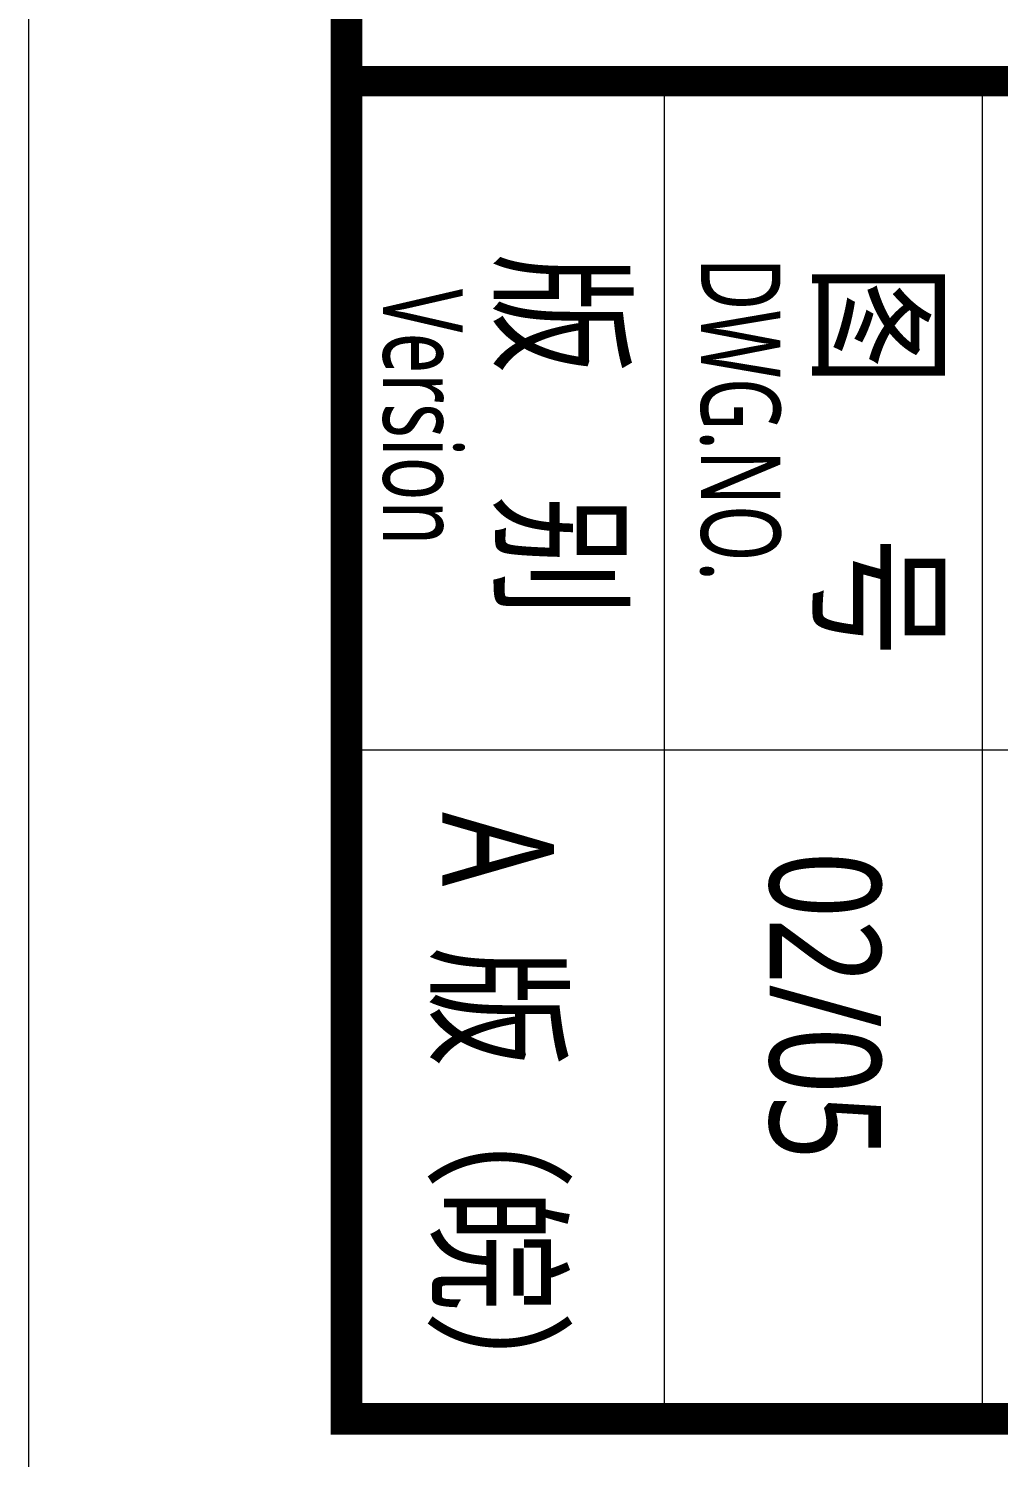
# Model space of a CAD drawing. Header units: inches. Extents: x -3733042 to -3450527, y 579159 to 997713.
# Drawn here: x -3732365 to -3727788, y 791131 to 797875 of the extents above; entities that cross this region are included whole.
import ezdxf
from ezdxf.enums import TextEntityAlignment as Align

# ---------------------------------------------------------------- set-up
doc = ezdxf.new("R2010")
doc.units = ezdxf.units.IN
doc.header["$LTSCALE"] = 1000
doc.header["$MEASUREMENT"] = 0
doc.layers.get('0').update_dxf_attribs({"lineweight": 18})
doc.layers.add('0-TK', color=4, linetype='Continuous', lineweight=18)
doc.layers.add('PUB_TITLE', color=153, linetype='Continuous', lineweight=18)
doc.styles.add('-黑体', font='', dxfattribs={"width": 0.7})
doc.styles.get('-黑体').set_extended_font_data('微软雅黑')

msp = doc.modelspace()

# ---------------------------------------------------------------- linework, layer by layer
at = {"layer": '0-TK'}
msp.add_lwpolyline([(-3730864.6, 797626.8, 144, 144, 0), (-3670864.6, 797626.8, 144, 144, 0)], format="xyseb", dxfattribs=at)
at = {"layer": 'PUB_TITLE'}
for p, q in [((-3730864.6, 797626.8), (-3730864.6, 791312.6)), ((-3729364.6, 797626.8), (-3729364.6, 791312.6)), ((-3727864.6, 797626.8), (-3727864.6, 791312.6)), ((-3711688.4, 794469.7), (-3730864.6, 794469.7))]:
    msp.add_line(p, q, dxfattribs=at)
msp.add_lwpolyline([(-3732364.6, 789812.6), (-3669364.6, 789812.6), (-3669364.6, 878912.6), (-3732364.6, 878912.6)], close=True, dxfattribs=at)
msp.add_lwpolyline([(-3730864.6, 791312.6, 150, 150, 0), (-3670864.6, 791312.6, 150, 150, 0), (-3670864.6, 875162.6, 150, 150, 0), (-3730864.6, 875162.6, 150, 150, 0)], format="xyseb", close=True, dxfattribs=at)

# ---------------------------------------------------------------- texts
at = {"style": '-黑体', "width": 0.7}
for s, p in [('DWG.NO.', (-3729003.7, 796794.5)), ('Version', (-3730503.8, 796645.8))]:
    msp.add_text(s, height=375, rotation=270, dxfattribs=at).set_placement(p, align=Align.MIDDLE_LEFT)
at = {"style": '-黑体', "width": 0.8}
msp.add_text('02/05', height=525, rotation=270, dxfattribs=at).set_placement((-3728867.5, 793989.9))
at = {"char_height": 525, "rotation": 270, "style": '-黑体'}
for s, insert, width, attachment_point in [('{\\W0.8;版    别}', (-3729880.6, 795957.4), 2580.102, 5), ('{\\W0.8;图     号}', (-3728376.4, 795834.2), 2828.024, 5), ('{\\W0.8;A  版（皖）}', (-3730480.8, 794176.2), 3857.274, 7)]:
    msp.add_mtext(s, dxfattribs=dict(at, insert=insert, width=width, attachment_point=attachment_point))

doc.saveas('drawing.dxf')
